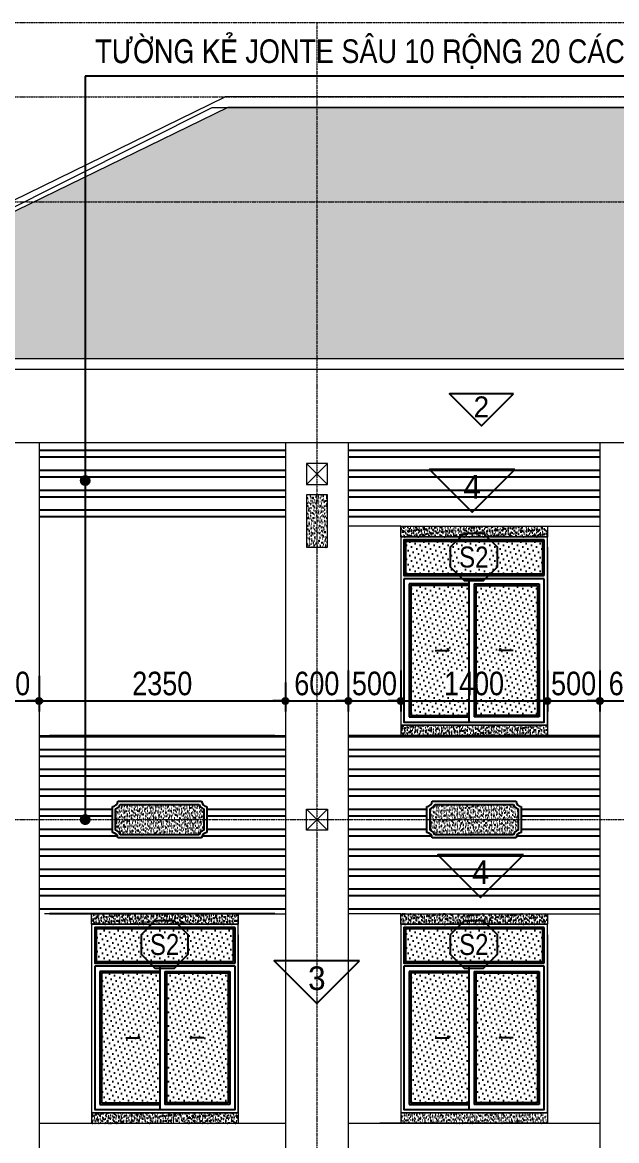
# Model space of a CAD drawing. Extents: x -79995 to 347433, y -157641 to 104789.
# Drawn here: x -9912 to -4242, y -58271 to -47592 of the extents above; entities that cross this region are included whole.
import ezdxf
from ezdxf.enums import TextEntityAlignment as Align

# ---------------------------------------------------------------- set-up
doc = ezdxf.new("R2010")
doc.units = 0
doc.linetypes.add('ACAD_ISO10W100', pattern=[18, 12, -3, 0, -3])
doc.linetypes.add('HIDDEN', pattern=[0.375, 0.25, -0.125])
doc.layers.get('DEFPOINTS').update_dxf_attribs({"linetype": 'CONTINUOUS'})
for name, color, linetype in [('DIM', 1, 'CONTINUOUS'), ('DOOR', 20, 'CONTINUOUS'), ('HACTH', 8, 'CONTINUOUS'), ('HATCH', 8, 'CONTINUOUS'), ('HATCHNGOI', 22, 'CONTINUOUS'), ('KINH 1', 142, 'CONTINUOUS'), ('netthay', 2, 'CONTINUOUS'), ('TAGS', 60, 'CONTINUOUS'), ('TEXT', 7, 'CONTINUOUS')]:
    doc.layers.add(name, color=color, linetype=linetype)
for name, color, linetype, lineweight in [('HIDDEN2', 250, 'HIDDEN', 5), ('NET-THAY', 2, 'CONTINUOUS', 13), ('TRUC', 24, 'CONTINUOUS', 0)]:
    doc.layers.add(name, color=color, linetype=linetype, lineweight=lineweight)
doc.styles.add('1', font='', dxfattribs={"height": 250})
doc.styles.add('AVO', font='')
doc.styles.add('HEL-CONDENSE', font='')
doc.styles.add('VNI-HELVE-CONDENSEN', font='')
doc.styles.get('1').set_extended_font_data('VNI-Helve-Condense')
doc.styles.get('AVO').set_extended_font_data('VNI-Avo')
doc.styles.get('HEL-CONDENSE').set_extended_font_data('VNI-Helve-Condense')
doc.styles.get('VNI-HELVE-CONDENSEN').set_extended_font_data('VNI-Helve-Condense')
doc.dimstyles.new('D100', dxfattribs={"dimtxt": 225, "dimasz": 1.2, "dimexe": 100, "dimexo": 0, "dimgap": 50, "dimtad": 1, "dimdec": 0, "dimzin": 13, "dimdsep": 46, "dimtxsty": 'HEL-CONDENSE', "dimblk": 'D50', "dimcen": 0, "dimclrd": 1, "dimclre": 1, "dimclrt": 7, "dimadec": 0, "dimazin": 0, "dimtfac": 1, "dimtdec": 0, "dimtmove": 0, "dimatfit": 3, "dimldrblk": 'D50', "dimfxl": 1, "dimtolj": 1, "dimtzin": 13, "dimarcsym": 0})
pattern_1 = [(180, (-174108.84, -520561.22), (-1e-14, -190.5), []), (180, (-174172.34, -520497.72), (-1e-14, -190.5), [])]
pattern_2 = [(37.5, (-1310704.427, -309123.29), (-1.2000235, 36.7059928), [0, -28.956, 0, -32.385, 0, -30.95625]), (7.5, (-1310704.427, -309123.29), (33.7142462, 53.7618825), [0, -15.621, 0, -26.0985, 0, -10.00125]), (327.5, (-1310727.86, -309123.29), (59.3244278, 0.10778885), [0, -9.525, 0, -34.29, 0, -44.7675]), (317.5, (-1310727.86, -309123.29), (57.266734, 16.7196992), [0, -4.7625, 0, -22.479, 0, -25.7175])]

# ---------------------------------------------------------------- blocks, each defined once
blk = doc.blocks.new('KH-CUADI')
at = {"layer": 'TAGS'}
blk.add_lwpolyline([(-124, 300), (-300, 124), (-300, -124), (-124, -300), (124, -300), (300, -124), (300, 124), (124, 300)], close=True, dxfattribs=at)
at = {"layer": 'TAGS', "style": 'VNI-HELVE-CONDENSEN'}
blk.add_attdef('D', text='', height=300, dxfattribs=at).set_placement((0, 0), align=Align.MIDDLE)
blk = doc.blocks.new('A$C5F62150E')
at = {"layer": 'KINH 1'}
h = blk.add_hatch(dxfattribs=at)
h.set_pattern_fill('DOTS', color=256, scale=750, angle=45, style=0)
h.set_pattern_definition([(45, (0, 0), (-16.5728, 49.71845), [0, -46.875])])
h.paths.add_polyline_path([(2529, 1072), (1219, 1072), (1219, 762), (2529, 762)])
h.paths.add_polyline_path([(1824, 652), (1269, 652), (1269, -588), (1824, -588)])
h.paths.add_polyline_path([(2479, 652), (1889, 652), (1889, -588), (2479, -588)])
at = {"layer": 'DOOR'}
for p, q in [((2544, 747), (2544, 1087)), ((2544, 717), (1204, 717)), ((1824, 667), (1254, 667)), ((1254, 667), (1254, -603)), ((1824, 717), (1824, -653)), ((1874, 667), (1874, -603)), ((1874, 667), (2494, 667)), ((2494, 667), (2494, -603)), ((1254, -603), (1824, -603)), ((2494, -603), (1874, -603))]:
    blk.add_line(p, q, dxfattribs=at)
at = {"layer": 'DOOR', "color": 8}
for p, q in [((1824, 652), (1269, 652)), ((1269, 652), (1269, -588)), ((1889, 652), (1889, -588)), ((1889, 652), (2479, 652)), ((2479, 652), (2479, -588)), ((1269, -588), (1824, -588)), ((2479, -588), (1889, -588))]:
    blk.add_line(p, q, dxfattribs=at)
at = {"layer": 'DOOR'}
for points in [[(2544, 1087), (1204, 1087), (1204, 747), (2544, 747)], [(1204, 717), (1204, -653), (2544, -653), (2544, 717)], [(1502, 32), (1632, 32), (1619, 53)], [(2246, 32), (2116, 32), (2129, 53)]]:
    blk.add_lwpolyline(points, dxfattribs=at)
at = {"layer": 'DOOR', "color": 8}
blk.add_lwpolyline([(2529, 762), (2529, 1072), (1219, 1072), (1219, 762), (2529, 762)], close=True, dxfattribs=at)
at = {"layer": 'NET-THAY'}
for p, q in [((1174, 1117), (2574, 1117)), ((2574, -683), (2574, 1117)), ((1174, -683), (2574, -683))]:
    blk.add_line(p, q, dxfattribs=at)
blk.add_lwpolyline([(1174, 1117), (1174, -683)], dxfattribs=at)
at = {"layer": 'TAGS', "linetype": 'Continuous'}
ref = blk.add_blockref('KH-CUADI', (1871, 924), dxfattribs=dict(at, xscale=0.75, yscale=0.75, zscale=0.75, rotation=180))
ref.add_attrib('D', 'S2', dxfattribs={"color": 7, "height": 200, "style": 'VNI-HELVE-CONDENSEN'}).set_placement((1871, 924), align=Align.MIDDLE)
blk = doc.blocks.new('D50')
at = {"layer": 'DIM'}
blk.add_hatch(color=256, dxfattribs=at).paths.add_polyline_path([(25, 0, 1), (-25, 0, 1)])
blk.add_line((25, 0), (100, 0), dxfattribs=at)
blk.add_circle((0, 0), 25, dxfattribs=at)
blk = doc.blocks.new('*D809')
at = {"layer": 'DEFPOINTS', "color": 0, "linetype": 'Continuous', "transparency": 16777216}
for p in [(-9752, -53834), (-10352, -53948), (-9752, -54072)]:
    blk.add_point(p, dxfattribs=at)
at = {"layer": 'DIM', "color": 1, "linetype": 'Continuous', "lineweight": -2, "transparency": 16777216}
for p, q in [((-9752, -53834), (-9752, -54172)), ((-10352, -53948), (-10352, -54172)), ((-10350, -54072), (-9753, -54072))]:
    blk.add_line(p, q, dxfattribs=at)
at = {"layer": 'DIM', "color": 1, "linetype": 'Continuous', "lineweight": -2, "transparency": 16777216, "xscale": 1.199999999999999, "yscale": 1.199999999999999, "zscale": 1.199999999999999, "rotation": 180}
blk.add_blockref('D50', (-10352, -54072), dxfattribs=at)
at = {"layer": 'DIM', "color": 1, "linetype": 'Continuous', "lineweight": -2, "transparency": 16777216, "xscale": 1.199999999999999, "yscale": 1.199999999999999, "zscale": 1.199999999999999}
blk.add_blockref('D50', (-9752, -54072), dxfattribs=at)
at = {"layer": 'DIM', "color": 7, "linetype": 'Continuous', "transparency": 16777216, "insert": (-10052, -53907), "char_height": 225, "attachment_point": 5, "style": 'HEL-CONDENSE'}
blk.add_mtext('\\A1;600', dxfattribs=at)
blk = doc.blocks.new('*D810')
at = {"layer": 'DEFPOINTS', "color": 0, "linetype": 'Continuous', "transparency": 16777216}
for p in [(-9752, -53834), (-7402, -53896), (-7402, -54072)]:
    blk.add_point(p, dxfattribs=at)
at = {"layer": 'DIM', "color": 1, "linetype": 'Continuous', "lineweight": -2, "transparency": 16777216}
for p, q in [((-9752, -53834), (-9752, -54172)), ((-7402, -53896), (-7402, -54172)), ((-9750, -54072), (-7403, -54072))]:
    blk.add_line(p, q, dxfattribs=at)
at = {"layer": 'DIM', "color": 1, "linetype": 'Continuous', "lineweight": -2, "transparency": 16777216, "xscale": 1.199999999999999, "yscale": 1.199999999999999, "zscale": 1.199999999999999, "rotation": 180}
blk.add_blockref('D50', (-9752, -54072), dxfattribs=at)
at = {"layer": 'DIM', "color": 1, "linetype": 'Continuous', "lineweight": -2, "transparency": 16777216, "xscale": 1.199999999999999, "yscale": 1.199999999999999, "zscale": 1.199999999999999}
blk.add_blockref('D50', (-7402, -54072), dxfattribs=at)
at = {"layer": 'DIM', "color": 7, "linetype": 'Continuous', "transparency": 16777216, "insert": (-8577, -53907), "char_height": 225, "attachment_point": 5, "style": 'HEL-CONDENSE'}
blk.add_mtext('\\A1;2350', dxfattribs=at)
blk = doc.blocks.new('*D811')
at = {"layer": 'DEFPOINTS', "color": 0, "linetype": 'Continuous', "transparency": 16777216}
for p in [(-6802, -53782), (-7402, -53896), (-6802, -54072)]:
    blk.add_point(p, dxfattribs=at)
at = {"layer": 'DIM', "color": 1, "linetype": 'Continuous', "lineweight": -2, "transparency": 16777216}
for p, q in [((-6802, -53782), (-6802, -54172)), ((-7402, -53896), (-7402, -54172)), ((-7400, -54072), (-6803, -54072))]:
    blk.add_line(p, q, dxfattribs=at)
at = {"layer": 'DIM', "color": 1, "linetype": 'Continuous', "lineweight": -2, "transparency": 16777216, "xscale": 1.199999999999999, "yscale": 1.199999999999999, "zscale": 1.199999999999999, "rotation": 180}
blk.add_blockref('D50', (-7402, -54072), dxfattribs=at)
at = {"layer": 'DIM', "color": 1, "linetype": 'Continuous', "lineweight": -2, "transparency": 16777216, "xscale": 1.199999999999999, "yscale": 1.199999999999999, "zscale": 1.199999999999999}
blk.add_blockref('D50', (-6802, -54072), dxfattribs=at)
at = {"layer": 'DIM', "color": 7, "linetype": 'Continuous', "transparency": 16777216, "insert": (-7102, -53907), "char_height": 225, "attachment_point": 5, "style": 'HEL-CONDENSE'}
blk.add_mtext('\\A1;600', dxfattribs=at)
blk = doc.blocks.new('*D812')
at = {"layer": 'DEFPOINTS', "color": 0, "linetype": 'Continuous', "transparency": 16777216}
for p in [(-6802, -53782), (-6302, -53782), (-6302, -54072)]:
    blk.add_point(p, dxfattribs=at)
at = {"layer": 'DIM', "color": 1, "linetype": 'Continuous', "lineweight": -2, "transparency": 16777216}
for p, q in [((-6802, -53782), (-6802, -54172)), ((-6302, -53782), (-6302, -54172)), ((-6800, -54072), (-6303, -54072))]:
    blk.add_line(p, q, dxfattribs=at)
at = {"layer": 'DIM', "color": 1, "linetype": 'Continuous', "lineweight": -2, "transparency": 16777216, "xscale": 1.199999999999999, "yscale": 1.199999999999999, "zscale": 1.199999999999999, "rotation": 180}
blk.add_blockref('D50', (-6802, -54072), dxfattribs=at)
at = {"layer": 'DIM', "color": 1, "linetype": 'Continuous', "lineweight": -2, "transparency": 16777216, "xscale": 1.199999999999999, "yscale": 1.199999999999999, "zscale": 1.199999999999999}
blk.add_blockref('D50', (-6302, -54072), dxfattribs=at)
at = {"layer": 'DIM', "color": 7, "linetype": 'Continuous', "transparency": 16777216, "insert": (-6552, -53907), "char_height": 225, "attachment_point": 5, "style": 'HEL-CONDENSE'}
blk.add_mtext('\\A1;500', dxfattribs=at)
blk = doc.blocks.new('*D813')
at = {"layer": 'DEFPOINTS', "color": 0, "linetype": 'Continuous', "transparency": 16777216}
for p in [(-6302, -53782), (-4902, -53782), (-4902, -54072)]:
    blk.add_point(p, dxfattribs=at)
at = {"layer": 'DIM', "color": 1, "linetype": 'Continuous', "lineweight": -2, "transparency": 16777216}
for p, q in [((-6302, -53782), (-6302, -54172)), ((-4902, -53782), (-4902, -54172)), ((-6300, -54072), (-4903, -54072))]:
    blk.add_line(p, q, dxfattribs=at)
at = {"layer": 'DIM', "color": 1, "linetype": 'Continuous', "lineweight": -2, "transparency": 16777216, "xscale": 1.199999999999999, "yscale": 1.199999999999999, "zscale": 1.199999999999999, "rotation": 180}
blk.add_blockref('D50', (-6302, -54072), dxfattribs=at)
at = {"layer": 'DIM', "color": 1, "linetype": 'Continuous', "lineweight": -2, "transparency": 16777216, "xscale": 1.199999999999999, "yscale": 1.199999999999999, "zscale": 1.199999999999999}
blk.add_blockref('D50', (-4902, -54072), dxfattribs=at)
at = {"layer": 'DIM', "color": 7, "linetype": 'Continuous', "transparency": 16777216, "insert": (-5602, -53907), "char_height": 225, "attachment_point": 5, "style": 'HEL-CONDENSE'}
blk.add_mtext('\\A1;1400', dxfattribs=at)
blk = doc.blocks.new('*D814')
at = {"layer": 'DEFPOINTS', "color": 0, "linetype": 'Continuous', "transparency": 16777216}
for p in [(-4902, -53782), (-4402, -53782), (-4402, -54072)]:
    blk.add_point(p, dxfattribs=at)
at = {"layer": 'DIM', "color": 1, "linetype": 'Continuous', "lineweight": -2, "transparency": 16777216}
for p, q in [((-4902, -53782), (-4902, -54172)), ((-4402, -53782), (-4402, -54172)), ((-4900, -54072), (-4403, -54072))]:
    blk.add_line(p, q, dxfattribs=at)
at = {"layer": 'DIM', "color": 1, "linetype": 'Continuous', "lineweight": -2, "transparency": 16777216, "xscale": 1.199999999999999, "yscale": 1.199999999999999, "zscale": 1.199999999999999, "rotation": 180}
blk.add_blockref('D50', (-4902, -54072), dxfattribs=at)
at = {"layer": 'DIM', "color": 1, "linetype": 'Continuous', "lineweight": -2, "transparency": 16777216, "xscale": 1.199999999999999, "yscale": 1.199999999999999, "zscale": 1.199999999999999}
blk.add_blockref('D50', (-4402, -54072), dxfattribs=at)
at = {"layer": 'DIM', "color": 7, "linetype": 'Continuous', "transparency": 16777216, "insert": (-4652, -53907), "char_height": 225, "attachment_point": 5, "style": 'HEL-CONDENSE'}
blk.add_mtext('\\A1;500', dxfattribs=at)
blk = doc.blocks.new('*D815')
at = {"layer": 'DEFPOINTS', "color": 0, "linetype": 'Continuous', "transparency": 16777216}
for p in [(-4402, -53782), (-3802, -53782), (-3802, -54072)]:
    blk.add_point(p, dxfattribs=at)
at = {"layer": 'DIM', "color": 1, "linetype": 'Continuous', "lineweight": -2, "transparency": 16777216}
for p, q in [((-4402, -53782), (-4402, -54172)), ((-3802, -53782), (-3802, -54172)), ((-4400, -54072), (-3803, -54072))]:
    blk.add_line(p, q, dxfattribs=at)
at = {"layer": 'DIM', "color": 1, "linetype": 'Continuous', "lineweight": -2, "transparency": 16777216, "xscale": 1.199999999999999, "yscale": 1.199999999999999, "zscale": 1.199999999999999, "rotation": 180}
blk.add_blockref('D50', (-4402, -54072), dxfattribs=at)
at = {"layer": 'DIM', "color": 1, "linetype": 'Continuous', "lineweight": -2, "transparency": 16777216, "xscale": 1.199999999999999, "yscale": 1.199999999999999, "zscale": 1.199999999999999}
blk.add_blockref('D50', (-3802, -54072), dxfattribs=at)
at = {"layer": 'DIM', "color": 7, "linetype": 'Continuous', "transparency": 16777216, "insert": (-4102, -53907), "char_height": 225, "attachment_point": 5, "style": 'HEL-CONDENSE'}
blk.add_mtext('\\A1;600', dxfattribs=at)
blk = doc.blocks.new('TUONG-NAM')
at = {"layer": 'TAGS'}
blk.add_lwpolyline([(-453, -453), (453, -453), (0, 0)], close=True, dxfattribs=at)
at = {"layer": 'TAGS', "linetype": 'Continuous', "style": 'AVO'}
blk.add_attdef('KH-TUONG', text='', height=250, dxfattribs=at).set_placement((0, -269), align=Align.MIDDLE_CENTER)
blk = doc.blocks.new('*D877')
at = {"layer": 'DEFPOINTS', "color": 0, "linetype": 'Continuous', "transparency": 16777216}
for p in [(-7953, -48405), (-11361, -50574), (-14052, -50805), (-12873, -50805), (-1402, -50805)]:
    blk.add_point(p, dxfattribs=at)
at = {"layer": 'DIM', "color": 1, "linetype": 'Continuous', "lineweight": -2, "transparency": 16777216}
blk.add_arc((-12873, -50805), 1530, 0.0449, 25.9551, dxfattribs=at)
at = {"layer": 'DIM', "color": 1, "linetype": 'Continuous', "lineweight": -2, "transparency": 16777216, "xscale": 1.199999999999999, "yscale": 1.199999999999999, "zscale": 1.199999999999999}
for p, rotation in [((-11498, -50134), 115.9775297945431), ((-11344, -50805), 270.0224702054559)]:
    blk.add_blockref('D50', p, dxfattribs=dict(at, rotation=rotation))
at = {"layer": 'DIM', "color": 7, "linetype": 'Continuous', "transparency": 16777216, "insert": (-11222, -50424), "char_height": 225, "attachment_point": 5, "rotation": 283, "style": 'HEL-CONDENSE'}
blk.add_mtext('\\A1;26°', dxfattribs=at)

msp = doc.modelspace()

# ---------------------------------------------------------------- hatches: boundary and pattern name
at = {"layer": 'DIM', "linetype": 'ByBlock'}
for points in [[(-9259.776, -51967.785, 1), (-9364.296, -51967.785, 1)], [(-9259.776, -55205.606, 1), (-9364.296, -55205.606, 1)]]:
    msp.add_hatch(color=1, dxfattribs=at).paths.add_polyline_path(points)
at = {"layer": 'HACTH'}
h = msp.add_hatch(dxfattribs=at)
h.set_pattern_fill('ANSI32', color=256, scale=20, angle=135, style=0)
h.set_pattern_definition(pattern_1)
h.paths.add_polyline_path([(-6801.548, -52404.781), (-4401.548, -52404.781), (-4401.548, -51604.781), (-6801.548, -51604.781)])
h.paths.add_polyline_path([(-9751.548, -52404.781), (-7401.548, -52404.781), (-7401.548, -51604.781), (-9751.548, -51604.781)])
h.paths.add_polyline_path([(-12701.548, -52404.781), (-10351.548, -52404.781), (-10351.548, -51604.781), (-12701.548, -51604.781)])
h = msp.add_hatch(dxfattribs=at)
h.set_pattern_fill('ANSI32', color=256, scale=20, angle=135, style=0)
h.set_pattern_definition(pattern_1)
h.paths.add_polyline_path([(-10351.548, -54404.781), (-12701.548, -54404.781), (-12701.548, -55204.781), (-11951.548, -55204.781), (-11951.548, -55079.781, 0.414213562), (-11901.548, -55029.781), (-11101.548, -55029.781, 0.414213562), (-11051.548, -55079.781), (-11051.548, -55204.781), (-10351.548, -55204.781)])
h.paths.add_polyline_path([(-7401.548, -54416.662), (-9751.548, -54416.662), (-9751.548, -55204.781), (-9051.548, -55204.781), (-9051.548, -55079.781, 0.414213562), (-9001.548, -55029.781), (-8201.548, -55029.781, 0.414213562), (-8151.548, -55079.781), (-8151.548, -55204.781), (-7401.548, -55204.781)])
h.paths.add_polyline_path([(-4401.548, -54416.662), (-6801.548, -54416.662), (-6801.548, -55204.781), (-6051.548, -55204.781), (-6051.548, -55079.781, 0.414213562), (-6001.548, -55029.781), (-5201.548, -55029.781, 0.414213562), (-5151.548, -55079.781), (-5151.548, -55204.781), (-4401.548, -55204.781)])
h.paths.add_polyline_path([(-1401.548, -54404.781), (-3801.548, -54404.781), (-3801.548, -55204.781), (-3051.548, -55204.781), (-3051.548, -55079.781, 0.414213562), (-3001.548, -55029.781), (-2201.548, -55029.781, 0.414213562), (-2151.548, -55079.781), (-2151.548, -55204.781), (-1401.548, -55204.781), (-1401.548, -54804.781)])
h.paths.add_polyline_path([(1098.452, -54404.781), (-801.548, -54404.781), (-801.548, -54804.781), (-801.548, -55204.781), (-301.548, -55204.781), (-301.548, -55079.781, 0.414213562), (-251.548, -55029.781), (548.452, -55029.781, 0.414213562), (598.452, -55079.781), (598.452, -55204.781), (1098.452, -55204.781), (1098.452, -54804.781)])
h.paths.add_polyline_path([(7598.452, -54404.781), (5698.452, -54404.781), (5698.452, -55204.781), (6198.452, -55204.781), (6198.452, -55079.781, 0.414213562), (6248.452, -55029.781), (7048.452, -55029.781, 0.414213562), (7098.452, -55079.781), (7098.452, -55204.781), (7598.452, -55204.781)])
h.paths.add_polyline_path([(10598.452, -54404.781), (8198.452, -54404.781), (8198.452, -55204.781), (8948.452, -55204.781), (8948.452, -55079.781, 0.414213562), (8998.452, -55029.781), (9798.452, -55029.781, 0.414213562), (9848.452, -55079.781), (9848.452, -55204.781), (10598.452, -55204.781)])
h.paths.add_polyline_path([(13598.452, -54416.662), (11198.452, -54416.662), (11198.452, -55204.781), (11948.452, -55204.781), (11948.452, -55079.781, 0.414213562), (11998.452, -55029.781), (12798.452, -55029.781, 0.414213562), (12848.452, -55079.781), (12848.452, -55204.781), (13598.452, -55204.781)])
edge = h.paths.add_edge_path()
edge.add_line((11198.452, -56104.781), (13598.452, -56104.781))
edge.add_line((13598.452, -56104.781), (13598.452, -55204.781))
edge.add_line((13598.452, -55204.781), (12848.452, -55204.781))
edge.add_line((12848.452, -55204.781), (12848.452, -55329.781))
edge.add_arc((12848.452, -55379.781), 50, 90, 180)
edge.add_line((12798.452, -55379.781), (11998.452, -55379.781))
edge.add_arc((11948.452, -55379.781), 50, 0, 90)
edge.add_line((11948.452, -55329.781), (11948.452, -55204.781))
edge.add_line((11948.452, -55204.781), (11198.452, -55204.781))
edge.add_line((11198.452, -55204.781), (11198.452, -56104.781))
edge = h.paths.add_edge_path()
edge.add_line((8198.452, -56104.781), (10598.452, -56104.781))
edge.add_line((10598.452, -56104.781), (10598.452, -55204.781))
edge.add_line((10598.452, -55204.781), (9848.452, -55204.781))
edge.add_line((9848.452, -55204.781), (9848.452, -55329.781))
edge.add_arc((9848.452, -55379.781), 50, 90, 180)
edge.add_line((9798.452, -55379.781), (8998.452, -55379.781))
edge.add_arc((8948.452, -55379.781), 50, 0, 90)
edge.add_line((8948.452, -55329.781), (8948.452, -55204.781))
edge.add_line((8948.452, -55204.781), (8198.452, -55204.781))
edge.add_line((8198.452, -55204.781), (8198.452, -56104.781))
edge = h.paths.add_edge_path()
edge.add_line((5698.452, -56104.781), (7598.452, -56104.781))
edge.add_line((7598.452, -56104.781), (7598.452, -55204.781))
edge.add_line((7598.452, -55204.781), (7098.452, -55204.781))
edge.add_line((7098.452, -55204.781), (7098.452, -55329.781))
edge.add_arc((7098.452, -55379.781), 50, 90, 180)
edge.add_line((7048.452, -55379.781), (6248.452, -55379.781))
edge.add_arc((6198.452, -55379.781), 50, 0, 90)
edge.add_line((6198.452, -55329.781), (6198.452, -55204.781))
edge.add_line((6198.452, -55204.781), (5698.452, -55204.781))
edge.add_line((5698.452, -55204.781), (5698.452, -56104.781))
edge = h.paths.add_edge_path()
edge.add_line((-801.548, -56104.781), (1098.452, -56104.781))
edge.add_line((1098.452, -56104.781), (1098.452, -55204.781))
edge.add_line((1098.452, -55204.781), (598.452, -55204.781))
edge.add_line((598.452, -55204.781), (598.452, -55329.781))
edge.add_arc((598.452, -55379.781), 50, 90, 180)
edge.add_line((548.452, -55379.781), (-251.548, -55379.781))
edge.add_arc((-301.548, -55379.781), 50, 0, 90)
edge.add_line((-301.548, -55329.781), (-301.548, -55204.781))
edge.add_line((-301.548, -55204.781), (-801.548, -55204.781))
edge.add_line((-801.548, -55204.781), (-801.548, -56104.781))
edge = h.paths.add_edge_path()
edge.add_line((-3801.548, -56104.781), (-1401.548, -56104.781))
edge.add_line((-1401.548, -56104.781), (-1401.548, -55204.781))
edge.add_line((-1401.548, -55204.781), (-2151.548, -55204.781))
edge.add_line((-2151.548, -55204.781), (-2151.548, -55329.781))
edge.add_arc((-2151.548, -55379.781), 50, 90, 180)
edge.add_line((-2201.548, -55379.781), (-3001.548, -55379.781))
edge.add_arc((-3051.548, -55379.781), 50, 0, 90)
edge.add_line((-3051.548, -55329.781), (-3051.548, -55204.781))
edge.add_line((-3051.548, -55204.781), (-3801.548, -55204.781))
edge.add_line((-3801.548, -55204.781), (-3801.548, -56104.781))
edge = h.paths.add_edge_path()
edge.add_line((-6801.548, -56104.781), (-4401.548, -56104.781))
edge.add_line((-4401.548, -56104.781), (-4401.548, -55204.781))
edge.add_line((-4401.548, -55204.781), (-5151.548, -55204.781))
edge.add_line((-5151.548, -55204.781), (-5151.548, -55329.781))
edge.add_arc((-5151.548, -55379.781), 50, 90, 180)
edge.add_line((-5201.548, -55379.781), (-6001.548, -55379.781))
edge.add_arc((-6051.548, -55379.781), 50, 0, 90)
edge.add_line((-6051.548, -55329.781), (-6051.548, -55204.781))
edge.add_line((-6051.548, -55204.781), (-6801.548, -55204.781))
edge.add_line((-6801.548, -55204.781), (-6801.548, -56104.781))
edge = h.paths.add_edge_path()
edge.add_line((-9751.548, -56104.781), (-7401.548, -56104.781))
edge.add_line((-7401.548, -56104.781), (-7401.548, -55204.781))
edge.add_line((-7401.548, -55204.781), (-8151.548, -55204.781))
edge.add_line((-8151.548, -55204.781), (-8151.548, -55329.781))
edge.add_arc((-8151.548, -55379.781), 50, 90, 180)
edge.add_line((-8201.548, -55379.781), (-9001.548, -55379.781))
edge.add_arc((-9051.548, -55379.781), 50, 0, 90)
edge.add_line((-9051.548, -55329.781), (-9051.548, -55204.781))
edge.add_line((-9051.548, -55204.781), (-9751.548, -55204.781))
edge.add_line((-9751.548, -55204.781), (-9751.548, -56104.781))
edge = h.paths.add_edge_path()
edge.add_line((-12701.548, -56104.781), (-10351.548, -56104.781))
edge.add_line((-10351.548, -56104.781), (-10351.548, -55204.781))
edge.add_line((-10351.548, -55204.781), (-11051.548, -55204.781))
edge.add_line((-11051.548, -55204.781), (-11051.548, -55329.781))
edge.add_arc((-11051.548, -55379.781), 50, 90, 180)
edge.add_line((-11101.548, -55379.781), (-11901.548, -55379.781))
edge.add_arc((-11951.548, -55379.781), 50, 0, 90)
edge.add_line((-11951.548, -55329.781), (-11951.548, -55204.781))
edge.add_line((-11951.548, -55204.781), (-12701.548, -55204.781))
edge.add_line((-12701.548, -55204.781), (-12701.548, -56104.781))
at = {"layer": 'HATCH'}
h = msp.add_hatch(dxfattribs=at)
h.set_pattern_fill('AR-SAND', color=256, scale=0.75, style=0)
h.set_pattern_definition(pattern_2)
h.paths.add_polyline_path([(-7201.548, -52604.781), (-7001.548, -52604.781), (-7001.548, -52104.781), (-7201.548, -52104.781)])
h = msp.add_hatch(dxfattribs=at)
h.set_pattern_fill('AR-SAND', color=256, scale=0.75, style=0)
h.set_pattern_definition(pattern_2)
h.paths.add_polyline_path([(-6301.548, -52404.781), (-4901.548, -52404.781), (-4901.548, -52504.781), (-6301.548, -52504.781)])
h = msp.add_hatch(dxfattribs=at)
h.set_pattern_fill('AR-SAND', color=256, scale=0.75, style=0)
h.set_pattern_definition(pattern_2)
h.paths.add_polyline_path([(-4901.548, -54304.781), (-6301.548, -54304.781), (-6301.548, -54404.781), (-4901.548, -54404.781)])
h = msp.add_hatch(dxfattribs=at)
h.set_pattern_fill('AR-SAND', color=256, scale=0.75, style=0)
h.set_pattern_definition(pattern_2)
h.paths.add_polyline_path([(-8977.386, -55059.781, -0.203231357), (-9021.548, -55103.943), (-9021.548, -55305.619, -0.203231357), (-8977.386, -55349.781), (-8225.71, -55349.781, -0.203231357), (-8181.548, -55305.619), (-8181.548, -55103.943, -0.203231357), (-8225.71, -55059.781)])
h = msp.add_hatch(dxfattribs=at)
h.set_pattern_fill('AR-SAND', color=256, scale=0.75, style=0)
h.set_pattern_definition(pattern_2)
h.paths.add_polyline_path([(-5977.386, -55059.781, -0.203231357), (-6021.548, -55103.943), (-6021.548, -55305.619, -0.203231357), (-5977.386, -55349.781), (-5225.71, -55349.781, -0.203231357), (-5181.548, -55305.619), (-5181.548, -55103.943, -0.203231357), (-5225.71, -55059.781)])
h = msp.add_hatch(dxfattribs=at)
h.set_pattern_fill('AR-SAND', color=256, scale=0.75, style=0)
h.set_pattern_definition(pattern_2)
h.paths.add_polyline_path([(-9251.548, -56104.781), (-7851.548, -56104.781), (-7851.548, -56204.781), (-9251.548, -56204.781)])
h = msp.add_hatch(dxfattribs=at)
h.set_pattern_fill('AR-SAND', color=256, scale=0.75, style=0)
h.set_pattern_definition(pattern_2)
h.paths.add_polyline_path([(-6301.548, -56104.781), (-4901.548, -56104.781), (-4901.548, -56204.781), (-6301.548, -56204.781)])
h = msp.add_hatch(dxfattribs=at)
h.set_pattern_fill('AR-SAND', color=256, scale=0.75, style=0)
h.set_pattern_definition(pattern_2)
h.paths.add_polyline_path([(-7851.548, -58004.781), (-9251.548, -58004.781), (-9251.548, -58104.781), (-7851.548, -58104.781)])
h = msp.add_hatch(dxfattribs=at)
h.set_pattern_fill('AR-SAND', color=256, scale=0.75, style=0)
h.set_pattern_definition(pattern_2)
h.paths.add_polyline_path([(-4901.548, -58004.781), (-6301.548, -58004.781), (-6301.548, -58104.781), (-4901.548, -58104.781)])
at = {"layer": 'HATCHNGOI'}
h = msp.add_hatch(dxfattribs=at)
h.set_pattern_fill('AR-RSHKE', color=14, scale=15, angle=180, style=0)
h.set_pattern_definition([(180, (-1056383.75, 259236.73), (-382.5, -180), [90, -75, 105, -45, 135, -60]), (180, (-1056473.75, 259229.23), (-382.5, -180), [75, -285, 60, -90]), (180, (-1056653.75, 259247.98), (-382.5, -180), [45, -465]), (270, (-1056383.75, 259236.73), (127.5, -180), [172.5, -547.5]), (270, (-1056473.75, 259236.73), (127.5, -180), [168.75, -551.25]), (270, (-1056548.75, 259236.73), (127.5, -180), [157.5, -562.5]), (270, (-1056653.75, 259247.98), (127.5, -180), [172.5, -547.5]), (270, (-1056698.75, 259247.98), (127.5, -180), [172.5, -547.5]), (270, (-1056833.75, 259236.73), (127.5, -180), [165, -555])])
h.paths.add_polyline_path([(19670.335, -50804.781), (14749.606, -48404.781), (-7952.701, -48404.781), (-12873.43, -50804.781)])

# ---------------------------------------------------------------- linework, layer by layer
at = {"layer": 'HACTH'}
for points in [[(-7501.548, -54404.781), (-9651.548, -54404.781)], [(-4401.548, -54404.781), (-6801.548, -54404.781)], [(-7501.548, -56104.781), (-9651.548, -56104.781)]]:
    msp.add_lwpolyline(points, dxfattribs=at)
at = {"layer": 'HIDDEN2'}
for p, q in [((-7401.548, -54416.662), (-9751.548, -54416.662)), ((-4401.548, -54416.662), (-6801.548, -54416.662))]:
    msp.add_line(p, q, dxfattribs=at)
for points in [[(-7601.548, -54404.781), (-9751.548, -54404.781)], [(-4401.548, -54404.781), (-6801.548, -54404.781)]]:
    msp.add_lwpolyline(points, dxfattribs=at)
at = {"layer": 'NET-THAY'}
for p, q in [((-13101.548, -50804.781), (-7975.788, -48304.781)), ((-1401.548, -50804.781), (-14051.548, -50804.781)), ((-14001.548, -51604.781), (-1401.548, -51604.781)), ((-6301.548, -52404.781), (-6801.548, -52404.781)), ((-4901.548, -52404.781), (-4401.548, -52404.781)), ((-7401.548, -54404.781), (-9751.548, -54404.781)), ((-4401.548, -54404.781), (-6801.548, -54404.781)), ((-9251.548, -56104.781), (-9701.548, -56104.781)), ((-7851.548, -56104.781), (-7401.548, -56104.781)), ((-6301.548, -56104.781), (-6801.548, -56104.781)), ((-4901.548, -56104.781), (-4401.548, -56104.781))]:
    msp.add_line(p, q, dxfattribs=at)
for points in [[(-1401.548, -48304.781), (-7975.788, -48304.781)], [(-12878.813, -50804.781), (-8102.228, -48404.781), (14749.606, -48404.781), (19670.335, -50804.781)], [(19670.335, -50804.781), (14749.606, -48404.781), (-7952.701, -48404.781), (-12873.43, -50804.781)], [(-14001.548, -50904.781), (20798.452, -50904.781)], [(-9751.548, -51604.781), (-9751.548, -60904.781)], [(-7401.548, -51604.781), (-7401.548, -60904.781)], [(-6801.548, -51604.781), (-6801.548, -60904.781)], [(-4401.548, -51604.781), (-4401.548, -60904.781)], [(-7001.548, -51804.781), (-7201.548, -51804.781), (-7201.548, -52004.781), (-7001.548, -52004.781), (-7001.548, -51804.781)], [(-7201.548, -51804.781), (-7001.548, -52004.781)], [(-7001.548, -51804.781), (-7201.548, -52004.781)], [(-7001.548, -52104.781), (-7201.548, -52104.781), (-7201.548, -52604.781), (-7001.548, -52604.781), (-7001.548, -52104.781)], [(-4901.548, -52504.781), (-6301.548, -52504.781)], [(-6301.548, -52604.781), (-6301.548, -54404.781)], [(-4901.548, -52604.781), (-4901.548, -54404.781)], [(-4901.548, -54304.781), (-6301.548, -54304.781)], [(-4901.548, -54404.781), (-6301.548, -54404.781)], [(-7201.548, -55104.781), (-7001.548, -55104.781), (-7001.548, -55304.781), (-7201.548, -55304.781), (-7201.548, -55104.781)], [(-7001.548, -55104.781), (-7201.548, -55304.781)], [(-7201.548, -55104.781), (-7001.548, -55304.781)], [(-7851.548, -56204.781), (-9251.548, -56204.781)], [(-4901.548, -56204.781), (-6301.548, -56204.781)], [(-9251.548, -56304.781), (-9251.548, -58104.781)], [(-7851.548, -56304.781), (-7851.548, -58104.781)], [(-6301.548, -56304.781), (-6301.548, -58104.781)], [(-4901.548, -56304.781), (-4901.548, -58104.781)], [(-7851.548, -58004.781), (-9251.548, -58004.781)], [(-4901.548, -58004.781), (-6301.548, -58004.781)], [(-9751.548, -58104.781), (-7401.548, -58104.781)], [(-6801.548, -58104.781), (-4401.548, -58104.781)], [(-4901.548, -58104.781), (-6501.548, -58104.781)]]:
    msp.add_lwpolyline(points, dxfattribs=at)
for points in [[(-6301.548, -52404.781), (-4901.548, -52404.781), (-4901.548, -52504.781), (-6301.548, -52504.781)], [(-9251.548, -56104.781), (-7851.548, -56104.781), (-7851.548, -56204.781), (-9251.548, -56204.781)], [(-6301.548, -56104.781), (-4901.548, -56104.781), (-4901.548, -56204.781), (-6301.548, -56204.781)]]:
    msp.add_lwpolyline(points, close=True, dxfattribs=at)
at = {"layer": 'netthay'}
for points in [[(-9051.548, -55329.781), (-9051.548, -55079.781)], [(-9001.548, -55029.781), (-8201.548, -55029.781)], [(-8977.386, -55059.781), (-8225.71, -55059.781)], [(-8151.548, -55079.781), (-8151.548, -55329.781)], [(-6051.548, -55329.781), (-6051.548, -55079.781)], [(-6001.548, -55029.781), (-5201.548, -55029.781)], [(-5977.386, -55059.781), (-5225.71, -55059.781)], [(-5151.548, -55079.781), (-5151.548, -55329.781)], [(-9021.548, -55305.619), (-9021.548, -55103.943)], [(-8181.548, -55103.943), (-8181.548, -55305.619)], [(-6021.548, -55305.619), (-6021.548, -55103.943)], [(-5181.548, -55103.943), (-5181.548, -55305.619)], [(-8201.548, -55379.781), (-9001.548, -55379.781)], [(-8225.71, -55349.781), (-8977.386, -55349.781)], [(-5201.548, -55379.781), (-6001.548, -55379.781)], [(-5225.71, -55349.781), (-5977.386, -55349.781)]]:
    msp.add_lwpolyline(points, dxfattribs=at)
for centre, radius, start, end in [((-9051.548, -55029.781), 50, 270, 0), ((-9051.548, -55029.781), 80, 292.0243128, 337.9756872), ((-8151.548, -55029.781), 80, 202.0243128, 247.9756872), ((-8151.548, -55029.781), 50, 180, 270), ((-6051.548, -55029.781), 50, 270, 0), ((-6051.548, -55029.781), 80, 292.0243128, 337.9756872), ((-5151.548, -55029.781), 80, 202.0243128, 247.9756872), ((-5151.548, -55029.781), 50, 180, 270), ((-9051.548, -55379.781), 80, 22.0243128, 67.9756872), ((-8151.548, -55379.781), 80, 112.0243128, 157.9756872), ((-6051.548, -55379.781), 80, 22.0243128, 67.9756872), ((-5151.548, -55379.781), 80, 112.0243128, 157.9756872), ((-9051.548, -55379.781), 50, 0, 90), ((-8151.548, -55379.781), 50, 90, 180), ((-6051.548, -55379.781), 50, 0, 90), ((-5151.548, -55379.781), 50, 90, 180)]:
    msp.add_arc(centre, radius, start, end, dxfattribs=at)
at = {"layer": 'TEXT'}
for points in [[(-1757.472, -48104.849), (-9312.972, -48104.849), (-9312.972, -48104.849)], [(-9312.972, -48104.849), (-9312.972, -55204.781)]]:
    msp.add_lwpolyline(points, dxfattribs=at)
at = {"layer": 'TRUC', "linetype": 'ACAD_ISO10W100', "ltscale": 0.2}
for points in [[(-14349.781, -47592.126), (21118.657, -47592.126)], [(-7101.548, -47592.126), (-7101.548, -61954.781)], [(-14349.781, -48304.781), (21118.657, -48304.781)], [(-14349.781, -49304.781), (21118.657, -49304.781)], [(-14349.781, -51604.781), (21118.657, -51604.781)], [(-14349.781, -55204.781), (21118.657, -55204.781)]]:
    msp.add_lwpolyline(points, dxfattribs=at)
msp.add_lwpolyline([(-14349.781, -47592.126), (21118.657, -47592.126), (21118.657, -61954.781), (-14349.781, -61954.781)], close=True, dxfattribs=at)

# ---------------------------------------------------------------- block references
at = {"layer": 'DOOR'}
for p in [(-7475.443, -53622.008), (-10425.443, -57322.008), (-7475.443, -57322.008)]:
    msp.add_blockref('A$C5F62150E', p, dxfattribs=at)
at = {"layer": 'TAGS', "linetype": 'Continuous'}
ref = msp.add_blockref('TUONG-NAM', (-5531.645, -51446.02), dxfattribs=dict(at, xscale=0.6749999998137355, yscale=0.6750000000174623, zscale=0.675, rotation=180))
ref.add_attrib('KH-TUONG', '2', dxfattribs={"color": 7, "linetype": 'Continuous', "height": 200, "style": 'AVO'}).set_placement((-5531.979, -51264.255), align=Align.MIDDLE_CENTER)
ref = msp.add_blockref('TUONG-NAM', (-5620.267, -52269.794), dxfattribs=dict(at, xscale=0.8999999999068677, yscale=0.9000000000232831, zscale=0.9, rotation=180))
ref.add_attrib('KH-TUONG', '4', dxfattribs={"color": 7, "linetype": 'Continuous', "height": 225, "style": 'AVO'}).set_placement((-5620.711, -52027.44), align=Align.MIDDLE_CENTER)
ref = msp.add_blockref('TUONG-NAM', (-5539.057, -55950.735), dxfattribs=dict(at, xscale=0.8999999999068677, yscale=0.9000000000232831, zscale=0.9, rotation=180))
ref.add_attrib('KH-TUONG', '4', dxfattribs={"color": 7, "linetype": 'Continuous', "height": 225, "style": 'AVO'}).set_placement((-5539.501, -55708.381), align=Align.MIDDLE_CENTER)
ref = msp.add_blockref('TUONG-NAM', (-7101.548, -56962.122), dxfattribs=dict(at, xscale=0.8999999999068677, yscale=0.9000000000232831, zscale=0.9, rotation=180))
ref.add_attrib('KH-TUONG', '3', dxfattribs={"color": 7, "linetype": 'Continuous', "height": 225, "style": 'AVO'}).set_placement((-7101.992, -56719.768), align=Align.MIDDLE_CENTER)

# ---------------------------------------------------------------- texts
at = {"layer": 'TEXT', "insert": (-5538.758, -47754.678), "char_height": 225, "attachment_point": 2, "style": '1'}
msp.add_mtext('TÖÔØNG KEÛ JONTE SAÂU 10 ROÄNG 20 CAÙCH KHOAÛNG 100mm', dxfattribs=at)

# ---------------------------------------------------------------- dimensions: what is measured, and where the dimension line sits
at = {"layer": 'DIM', "linetype": 'Continuous'}
dim = msp.add_angular_dim_2l(base=(-11360.986, -50574.245), line1=((-1401.548, -50804.781), (-14051.548, -50804.781)), line2=((-7952.701, -48404.781), (-12873.43, -50804.781)), dimstyle='D100', dxfattribs=at)
dim.commit()
dim.dimension.update_dxf_attribs({"geometry": '*D877', "text_midpoint": (-11222.055, -50423.531)})
for base, p1, p2, picture, middle in [((-9751.548, -54072.147), (-10351.548, -53948.002), (-9751.548, -53834.201), '*D809', (-10051.548, -53907.247)), ((-7401.548, -54072.147), (-9751.548, -53834.201), (-7401.548, -53896.273), '*D810', (-8576.548, -53907.247)), ((-6801.548, -54072.147), (-7401.548, -53896.273), (-6801.548, -53782.472), '*D811', (-7101.548, -53907.247)), ((-4901.548, -54072.147), (-6301.548, -53782.472), (-4901.548, -53782.472), '*D813', (-5601.548, -53907.247)), ((-3801.548, -54072.147), (-4401.548, -53782.472), (-3801.548, -53782.472), '*D815', (-4101.548, -53907.247))]:
    dim = msp.add_linear_dim(base=base, p1=p1, p2=p2, dimstyle='D100', override={"dimtmove": 1}, dxfattribs=at)
    dim.commit()
    dim.dimension.update_dxf_attribs({"geometry": picture, "text_midpoint": middle})
for base, p1, p2, picture, middle in [((-6301.548, -54072.147), (-6801.548, -53782.472), (-6301.548, -53782.472), '*D812', (-6551.548, -54072.147)), ((-4401.548, -54072.147), (-4901.548, -53782.472), (-4401.548, -53782.472), '*D814', (-4651.548, -54072.147))]:
    dim = msp.add_linear_dim(base=base, p1=p1, p2=p2, dimstyle='D100', override={"dimtmove": 1}, dxfattribs=at)
    dim.commit()
    dim.dimension.update_dxf_attribs({"geometry": picture, "text_midpoint": middle, "dimtype": 160})

doc.saveas('drawing.dxf')
